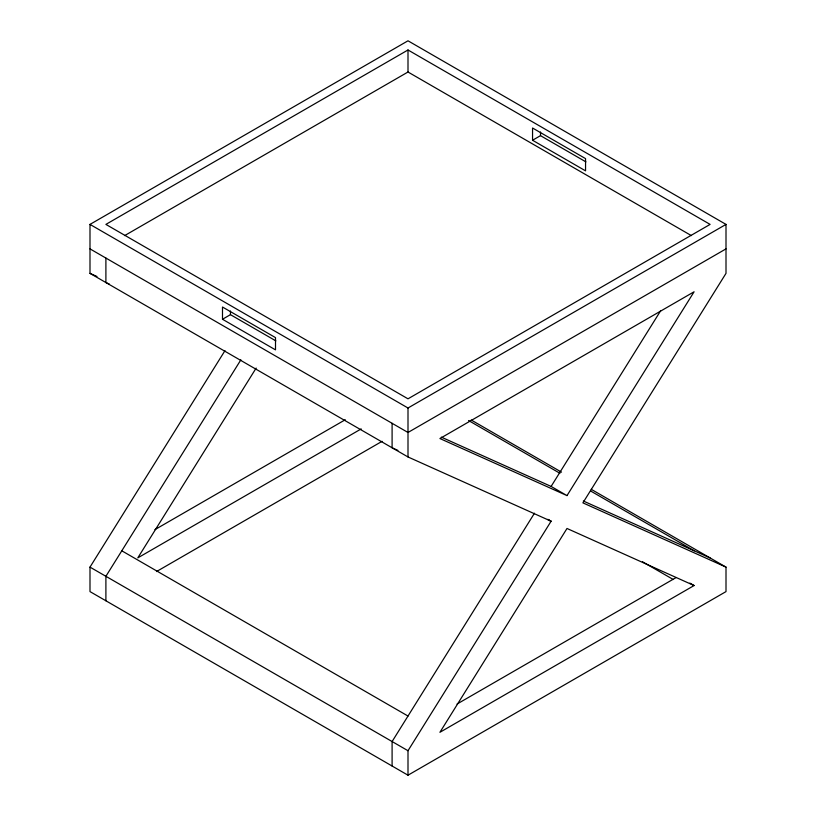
<?xml version="1.0" encoding="UTF-8"?>
<svg xmlns="http://www.w3.org/2000/svg" width="816" height="816" viewBox="0 0 816 816"><rect width="100%" height="100%" fill="white"/><g stroke="black" fill="none" stroke-linecap="round" stroke-linejoin="round"><path stroke-width="1.22" d="M591.223 489.304L726.005 567.12L726.005 591.6L408 775.2L89.995 591.6L89.995 567.12L224.981 350.635M240.883 359.815L105.896 576.3L105.896 600.78M256.153 368.077L137.802 557.879L361.182 428.91M534.48 513.203L392.098 741.54L392.098 766.02M441.344 437.141L551.106 486.428L660.715 310.641M566.998 495.608L694.09 291.781L439.916 438.539L566.998 495.608L551.106 486.428M408 775.2L408 750.72L551.106 521.22L547.862 519.364M551.106 521.22L408 456.96L89.995 273.36L89.995 224.4L408 40.8L726.005 224.4L726.005 273.36L582.899 502.86L726.005 567.12M408 49.98L105.896 224.4L408 398.82L710.104 224.4L408 49.98L408 72.012L124.634 235.61M222.493 319.26L275.502 349.86L275.502 337.62L222.493 307.02L222.493 319.26L230.449 314.67L275.879 340.894M532.552 140.25L585.551 170.85L585.551 158.61L532.552 128.01L532.552 140.25L540.498 135.66L585.929 161.884M154.918 529.635L345.28 419.73M89.995 224.4L408 408L726.005 224.4M156.509 571.557L382.082 441.323M726.005 248.88L408 432.48L89.995 248.88M457.021 704.055L675.995 577.636M694.09 585.541L439.916 732.299L566.998 528.472L694.09 585.541L689.857 583.093M89.995 273.36L96.971 276.491M109.385 284.111L105.896 282.54L105.896 258.06M583.338 501.014L710.104 557.94M397.912 450.391L392.098 447.78L392.098 423.3M408 72.012L691.366 235.61M471.23 420.026L561.5 472.148M468.547 420.515L559.909 473.27M590.733 491.059L694.202 550.8M642.467 561.734L673.292 579.523M547.862 519.476L551.045 521.312M121.798 550.8L408 716.04M89.995 567.12L408 750.72M540.498 131.988L540.498 135.66M408 408L408 456.96M230.449 310.998L230.449 314.67"/></g></svg>
